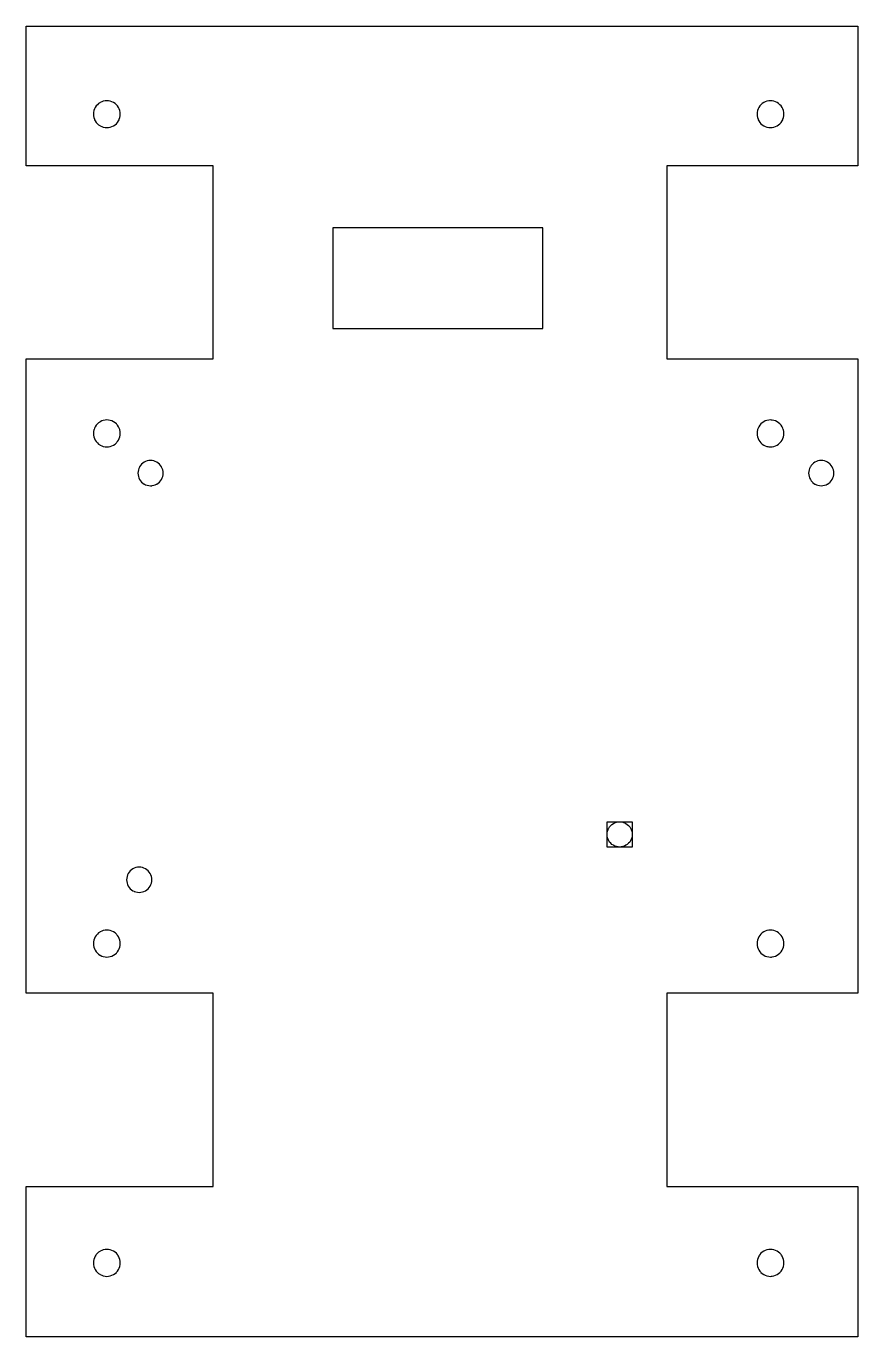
# Model space of a CAD drawing. Header units: millimetres. Extents: x -173 to -74, y -98 to 58.
import ezdxf

# ---------------------------------------------------------------- set-up
doc = ezdxf.new("R2010")
doc.units = ezdxf.units.MM

msp = doc.modelspace()

# ---------------------------------------------------------------- linework, layer by layer
for points in [[(-172.64, 57.54), (-164.64, 57.54), (-161.43, 57.54), (-150.37, 57.54), (-96.37, 57.54), (-84.83, 57.54), (-81.63, 57.54), (-73.63, 57.54), (-73.63, 47.13), (-73.63, 40.94), (-84.83, 40.94), (-96.37, 40.94), (-96.37, 33.54), (-96.37, 21.54), (-96.37, 17.94), (-84.83, 17.94), (-81.63, 17.94), (-79.48, 17.94), (-76.48, 17.94), (-73.63, 17.94), (-73.63, 2.83), (-73.63, -51.63), (-73.63, -57.57), (-84.83, -57.57), (-96.37, -57.57), (-96.37, -80.58), (-84.83, -80.58), (-81.63, -80.58), (-73.63, -80.58), (-73.63, -89.63), (-73.63, -98.48), (-84.83, -98.48), (-96.37, -98.48), (-103.49, -98.48), (-150.37, -98.48), (-164.64, -98.48), (-172.64, -98.48), (-172.64, -80.58), (-164.64, -80.58), (-161.43, -80.58), (-150.37, -80.58), (-150.37, -57.57), (-164.64, -57.57), (-172.64, -57.57), (-172.64, 17.94), (-164.64, 17.94), (-161.43, 17.94), (-150.37, 17.94), (-150.37, 21.54), (-150.37, 33.54), (-150.37, 40.94), (-164.64, 40.94), (-172.64, 40.94)], [(-163.84, 45.68), (-163.65, 45.59), (-163.46, 45.52), (-163.25, 45.48), (-163.04, 45.47), (-162.83, 45.48), (-162.63, 45.52), (-162.43, 45.59), (-162.24, 45.68), (-162.06, 45.8), (-161.91, 45.94), (-161.77, 46.1), (-161.65, 46.27), (-161.58, 46.41), (-161.56, 46.46), (-161.49, 46.66), (-161.45, 46.86), (-161.44, 47.07), (-161.45, 47.28), (-161.49, 47.49), (-161.56, 47.69), (-161.65, 47.87), (-161.77, 48.05), (-161.84, 48.13), (-161.91, 48.2), (-162.06, 48.34), (-162.24, 48.46), (-162.43, 48.55), (-162.63, 48.62), (-162.83, 48.66), (-163.04, 48.67), (-163.25, 48.66), (-163.46, 48.62), (-163.65, 48.55), (-163.84, 48.46), (-163.89, 48.43), (-164.02, 48.34), (-164.17, 48.2), (-164.31, 48.05), (-164.43, 47.87), (-164.52, 47.69), (-164.59, 47.49), (-164.63, 47.28), (-164.64, 47.07), (-164.63, 46.86), (-164.59, 46.66), (-164.52, 46.46), (-164.5, 46.41), (-164.43, 46.27), (-164.31, 46.1), (-164.17, 45.94), (-164.02, 45.8), (-163.89, 45.72)], [(-84.24, 45.48), (-84.03, 45.47), (-83.9, 45.48), (-83.82, 45.48), (-83.62, 45.52), (-83.42, 45.59), (-83.23, 45.68), (-83.06, 45.8), (-82.9, 45.94), (-82.76, 46.1), (-82.64, 46.27), (-82.57, 46.41), (-82.55, 46.46), (-82.48, 46.66), (-82.44, 46.86), (-82.43, 47.07), (-82.44, 47.28), (-82.48, 47.49), (-82.55, 47.69), (-82.64, 47.87), (-82.76, 48.05), (-82.9, 48.2), (-83.06, 48.34), (-83.23, 48.46), (-83.42, 48.55), (-83.62, 48.62), (-83.82, 48.66), (-83.9, 48.67), (-84.03, 48.67), (-84.24, 48.66), (-84.45, 48.62), (-84.64, 48.55), (-84.83, 48.46), (-85.01, 48.34), (-85.16, 48.2), (-85.3, 48.05), (-85.42, 47.87), (-85.51, 47.69), (-85.58, 47.49), (-85.62, 47.28), (-85.63, 47.07), (-85.62, 46.86), (-85.58, 46.66), (-85.51, 46.46), (-85.49, 46.41), (-85.42, 46.27), (-85.3, 46.1), (-85.16, 45.94), (-85.01, 45.8), (-84.83, 45.68), (-84.64, 45.59), (-84.45, 45.52)], [(-111.13, 21.54), (-111.13, 33.54), (-136.14, 33.54), (-136.14, 21.54)], [(-164.63, 9.28), (-164.64, 9.07), (-164.63, 8.86), (-164.59, 8.65), (-164.52, 8.45), (-164.43, 8.27), (-164.31, 8.09), (-164.17, 7.93), (-164.02, 7.8), (-163.89, 7.71), (-163.84, 7.68), (-163.65, 7.59), (-163.46, 7.52), (-163.25, 7.48), (-163.04, 7.46), (-162.83, 7.48), (-162.63, 7.52), (-162.43, 7.59), (-162.24, 7.68), (-162.06, 7.8), (-161.91, 7.93), (-161.84, 8.01), (-161.77, 8.09), (-161.65, 8.27), (-161.56, 8.45), (-161.49, 8.65), (-161.45, 8.86), (-161.44, 9.07), (-161.45, 9.28), (-161.49, 9.48), (-161.51, 9.54), (-161.56, 9.68), (-161.65, 9.87), (-161.77, 10.04), (-161.84, 10.13), (-161.91, 10.2), (-162.06, 10.34), (-162.24, 10.46), (-162.43, 10.55), (-162.63, 10.62), (-162.83, 10.66), (-163.04, 10.67), (-163.25, 10.66), (-163.46, 10.62), (-163.65, 10.55), (-163.84, 10.46), (-163.89, 10.42), (-164.02, 10.34), (-164.17, 10.2), (-164.31, 10.04), (-164.43, 9.87), (-164.52, 9.68), (-164.57, 9.54), (-164.59, 9.48)], [(-84.45, 7.52), (-84.33, 7.5), (-84.24, 7.48), (-84.03, 7.46), (-83.9, 7.47), (-83.82, 7.48), (-83.62, 7.52), (-83.42, 7.59), (-83.23, 7.68), (-83.06, 7.8), (-82.9, 7.93), (-82.76, 8.09), (-82.64, 8.27), (-82.55, 8.45), (-82.48, 8.65), (-82.44, 8.86), (-82.43, 9.07), (-82.44, 9.28), (-82.48, 9.48), (-82.5, 9.54), (-82.55, 9.68), (-82.64, 9.87), (-82.76, 10.04), (-82.9, 10.2), (-83.06, 10.34), (-83.23, 10.46), (-83.42, 10.55), (-83.62, 10.62), (-83.82, 10.66), (-83.9, 10.66), (-84.03, 10.67), (-84.24, 10.66), (-84.45, 10.62), (-84.64, 10.55), (-84.83, 10.46), (-85.01, 10.34), (-85.16, 10.2), (-85.3, 10.04), (-85.42, 9.87), (-85.51, 9.68), (-85.56, 9.54), (-85.58, 9.48), (-85.62, 9.28), (-85.63, 9.07), (-85.62, 8.86), (-85.58, 8.65), (-85.51, 8.45), (-85.42, 8.27), (-85.3, 8.09), (-85.16, 7.93), (-85.01, 7.8), (-84.83, 7.68), (-84.64, 7.59)], [(-158.04, 2.85), (-157.84, 2.83), (-157.69, 2.84), (-157.64, 2.85), (-157.45, 2.89), (-157.27, 2.95), (-157.13, 3.02), (-157.09, 3.04), (-156.93, 3.14), (-156.78, 3.27), (-156.65, 3.42), (-156.54, 3.59), (-156.45, 3.76), (-156.39, 3.95), (-156.35, 4.14), (-156.34, 4.34), (-156.35, 4.53), (-156.39, 4.73), (-156.45, 4.91), (-156.53, 5.06), (-156.54, 5.09), (-156.65, 5.25), (-156.78, 5.4), (-156.93, 5.53), (-157.09, 5.64), (-157.27, 5.72), (-157.45, 5.79), (-157.64, 5.83), (-157.69, 5.83), (-157.74, 5.83), (-157.84, 5.84), (-158.04, 5.83), (-158.23, 5.79), (-158.42, 5.72), (-158.59, 5.64), (-158.76, 5.53), (-158.9, 5.4), (-159.03, 5.25), (-159.14, 5.09), (-159.15, 5.06), (-159.23, 4.91), (-159.29, 4.73), (-159.33, 4.53), (-159.34, 4.34), (-159.33, 4.14), (-159.29, 3.95), (-159.23, 3.76), (-159.14, 3.59), (-159.03, 3.42), (-158.9, 3.27), (-158.76, 3.14), (-158.59, 3.04), (-158.55, 3.02), (-158.42, 2.95), (-158.23, 2.89)], [(-78.18, 2.85), (-77.98, 2.83), (-77.78, 2.85), (-77.59, 2.89), (-77.41, 2.95), (-77.27, 3.02), (-77.23, 3.04), (-77.07, 3.14), (-76.96, 3.24), (-76.92, 3.27), (-76.79, 3.42), (-76.68, 3.59), (-76.59, 3.76), (-76.53, 3.95), (-76.49, 4.14), (-76.48, 4.34), (-76.49, 4.53), (-76.53, 4.73), (-76.59, 4.91), (-76.68, 5.09), (-76.79, 5.25), (-76.92, 5.4), (-76.96, 5.43), (-77.07, 5.53), (-77.23, 5.64), (-77.41, 5.72), (-77.59, 5.79), (-77.78, 5.83), (-77.98, 5.84), (-78.18, 5.83), (-78.37, 5.79), (-78.56, 5.72), (-78.73, 5.64), (-78.9, 5.53), (-79.04, 5.4), (-79.17, 5.25), (-79.28, 5.09), (-79.29, 5.06), (-79.37, 4.91), (-79.43, 4.73), (-79.47, 4.53), (-79.48, 4.34), (-79.47, 4.14), (-79.43, 3.95), (-79.37, 3.76), (-79.28, 3.59), (-79.17, 3.42), (-79.04, 3.27), (-79.01, 3.24), (-78.9, 3.14), (-78.73, 3.04), (-78.69, 3.02), (-78.56, 2.95), (-78.37, 2.89)], [(-102.18, -40.16), (-102.37, -40.12), (-102.56, -40.06), (-102.68, -40), (-102.73, -39.97), (-102.9, -39.86), (-103.05, -39.73), (-103.18, -39.58), (-103.28, -39.42), (-103.37, -39.24), (-103.43, -39.06), (-103.47, -38.87), (-103.49, -38.67), (-103.49, -37.17), (-101.98, -37.17), (-101.79, -37.18), (-101.59, -37.22), (-101.54, -37.24), (-101.41, -37.28), (-101.23, -37.37), (-101.07, -37.48), (-100.92, -37.61), (-100.79, -37.75), (-100.68, -37.92), (-100.67, -37.95), (-100.6, -38.09), (-100.53, -38.28), (-100.49, -38.47), (-100.48, -38.67), (-100.48, -40.17), (-101.98, -40.17)], [(-103.49, -38.67), (-103.47, -38.47), (-103.43, -38.28), (-103.37, -38.09), (-103.3, -37.95), (-103.28, -37.92), (-103.18, -37.75), (-103.05, -37.61), (-102.9, -37.48), (-102.73, -37.37), (-102.56, -37.28), (-102.37, -37.22), (-102.18, -37.18), (-101.98, -37.17), (-100.48, -37.17), (-100.48, -38.67), (-100.49, -38.87), (-100.53, -39.06), (-100.6, -39.24), (-100.68, -39.42), (-100.79, -39.58), (-100.92, -39.73), (-101.07, -39.86), (-101.23, -39.97), (-101.41, -40.06), (-101.54, -40.1), (-101.59, -40.12), (-101.79, -40.16), (-101.98, -40.17), (-102.33, -40.17), (-103.49, -40.17)], [(-159.94, -45.37), (-159.79, -45.44), (-159.77, -45.46), (-159.58, -45.52), (-159.39, -45.56), (-159.19, -45.57), (-158.99, -45.56), (-158.8, -45.52), (-158.62, -45.46), (-158.44, -45.37), (-158.28, -45.26), (-158.13, -45.13), (-158, -44.98), (-157.89, -44.82), (-157.8, -44.64), (-157.74, -44.47), (-157.74, -44.46), (-157.7, -44.27), (-157.69, -44.09), (-157.69, -44.07), (-157.7, -43.87), (-157.74, -43.68), (-157.74, -43.67), (-157.8, -43.49), (-157.89, -43.32), (-158, -43.15), (-158.13, -43.01), (-158.28, -42.88), (-158.44, -42.77), (-158.62, -42.68), (-158.8, -42.62), (-158.99, -42.58), (-159.19, -42.57), (-159.39, -42.58), (-159.58, -42.62), (-159.77, -42.68), (-159.79, -42.69), (-159.94, -42.77), (-160.11, -42.88), (-160.25, -43.01), (-160.38, -43.15), (-160.49, -43.32), (-160.58, -43.49), (-160.64, -43.68), (-160.68, -43.87), (-160.69, -44.07), (-160.69, -44.09), (-160.68, -44.27), (-160.64, -44.46), (-160.58, -44.64), (-160.49, -44.82), (-160.38, -44.98), (-160.25, -45.13), (-160.11, -45.26)], [(-163.84, -53.06), (-163.65, -53.15), (-163.46, -53.22), (-163.25, -53.26), (-163.04, -53.27), (-162.83, -53.26), (-162.63, -53.22), (-162.43, -53.15), (-162.24, -53.06), (-162.06, -52.94), (-161.91, -52.8), (-161.84, -52.73), (-161.77, -52.65), (-161.65, -52.47), (-161.56, -52.28), (-161.49, -52.09), (-161.45, -51.88), (-161.45, -51.88), (-161.44, -51.67), (-161.45, -51.46), (-161.49, -51.26), (-161.56, -51.06), (-161.65, -50.87), (-161.77, -50.7), (-161.84, -50.61), (-161.91, -50.54), (-162.06, -50.4), (-162.24, -50.28), (-162.43, -50.19), (-162.63, -50.12), (-162.83, -50.08), (-163.04, -50.07), (-163.25, -50.08), (-163.46, -50.12), (-163.65, -50.19), (-163.84, -50.28), (-163.89, -50.32), (-164.02, -50.4), (-164.17, -50.54), (-164.31, -50.7), (-164.43, -50.87), (-164.52, -51.06), (-164.59, -51.26), (-164.63, -51.46), (-164.64, -51.67), (-164.63, -51.88), (-164.63, -51.88), (-164.59, -52.09), (-164.52, -52.28), (-164.43, -52.47), (-164.31, -52.65), (-164.17, -52.8), (-164.02, -52.94), (-163.89, -53.03)], [(-84.24, -53.26), (-84.03, -53.27), (-83.9, -53.27), (-83.82, -53.26), (-83.62, -53.22), (-83.42, -53.15), (-83.23, -53.06), (-83.06, -52.94), (-82.9, -52.8), (-82.76, -52.65), (-82.64, -52.47), (-82.55, -52.28), (-82.48, -52.09), (-82.44, -51.88), (-82.44, -51.88), (-82.43, -51.67), (-82.44, -51.46), (-82.48, -51.26), (-82.55, -51.06), (-82.64, -50.87), (-82.76, -50.7), (-82.9, -50.54), (-83.06, -50.4), (-83.23, -50.28), (-83.42, -50.19), (-83.62, -50.12), (-83.82, -50.08), (-83.9, -50.08), (-84.03, -50.07), (-84.24, -50.08), (-84.45, -50.12), (-84.64, -50.19), (-84.83, -50.28), (-85.01, -50.4), (-85.16, -50.54), (-85.3, -50.7), (-85.41, -50.86), (-85.42, -50.87), (-85.51, -51.06), (-85.58, -51.26), (-85.62, -51.46), (-85.63, -51.67), (-85.62, -51.88), (-85.62, -51.88), (-85.58, -52.09), (-85.51, -52.28), (-85.42, -52.47), (-85.3, -52.65), (-85.16, -52.8), (-85.01, -52.94), (-84.83, -53.06), (-84.64, -53.15), (-84.45, -53.22)], [(-164.63, -89.47), (-164.64, -89.68), (-164.63, -89.89), (-164.59, -90.09), (-164.52, -90.29), (-164.43, -90.48), (-164.31, -90.65), (-164.17, -90.81), (-164.02, -90.95), (-163.89, -91.03), (-163.84, -91.06), (-163.65, -91.16), (-163.46, -91.22), (-163.25, -91.27), (-163.04, -91.28), (-162.83, -91.27), (-162.63, -91.22), (-162.43, -91.16), (-162.24, -91.06), (-162.06, -90.95), (-161.91, -90.81), (-161.9, -90.8), (-161.77, -90.65), (-161.65, -90.48), (-161.56, -90.29), (-161.49, -90.09), (-161.45, -89.89), (-161.44, -89.68), (-161.45, -89.47), (-161.49, -89.26), (-161.56, -89.06), (-161.65, -88.87), (-161.73, -88.75), (-161.77, -88.7), (-161.91, -88.54), (-162.06, -88.4), (-162.24, -88.29), (-162.43, -88.2), (-162.63, -88.13), (-162.83, -88.09), (-163.04, -88.07), (-163.25, -88.09), (-163.46, -88.13), (-163.65, -88.2), (-163.84, -88.29), (-163.89, -88.32), (-164.02, -88.4), (-164.17, -88.54), (-164.31, -88.7), (-164.35, -88.75), (-164.43, -88.87), (-164.52, -89.06), (-164.59, -89.26)], [(-84.24, -91.27), (-84.03, -91.28), (-83.9, -91.27), (-83.82, -91.27), (-83.62, -91.22), (-83.42, -91.16), (-83.23, -91.06), (-83.06, -90.95), (-82.9, -90.81), (-82.89, -90.8), (-82.76, -90.65), (-82.64, -90.48), (-82.55, -90.29), (-82.48, -90.09), (-82.44, -89.89), (-82.43, -89.68), (-82.44, -89.47), (-82.48, -89.26), (-82.55, -89.06), (-82.64, -88.87), (-82.72, -88.75), (-82.76, -88.7), (-82.9, -88.54), (-83.06, -88.4), (-83.23, -88.29), (-83.42, -88.2), (-83.62, -88.13), (-83.82, -88.09), (-83.9, -88.08), (-84.03, -88.07), (-84.24, -88.09), (-84.45, -88.13), (-84.64, -88.2), (-84.83, -88.29), (-85.01, -88.4), (-85.16, -88.54), (-85.3, -88.7), (-85.34, -88.75), (-85.42, -88.87), (-85.51, -89.06), (-85.58, -89.26), (-85.62, -89.47), (-85.63, -89.68), (-85.62, -89.89), (-85.58, -90.09), (-85.51, -90.29), (-85.42, -90.48), (-85.3, -90.65), (-85.17, -90.8), (-85.16, -90.81), (-85.01, -90.95), (-84.83, -91.06), (-84.64, -91.16), (-84.45, -91.22)]]:
    msp.add_lwpolyline(points, close=True)

doc.saveas('drawing.dxf')
